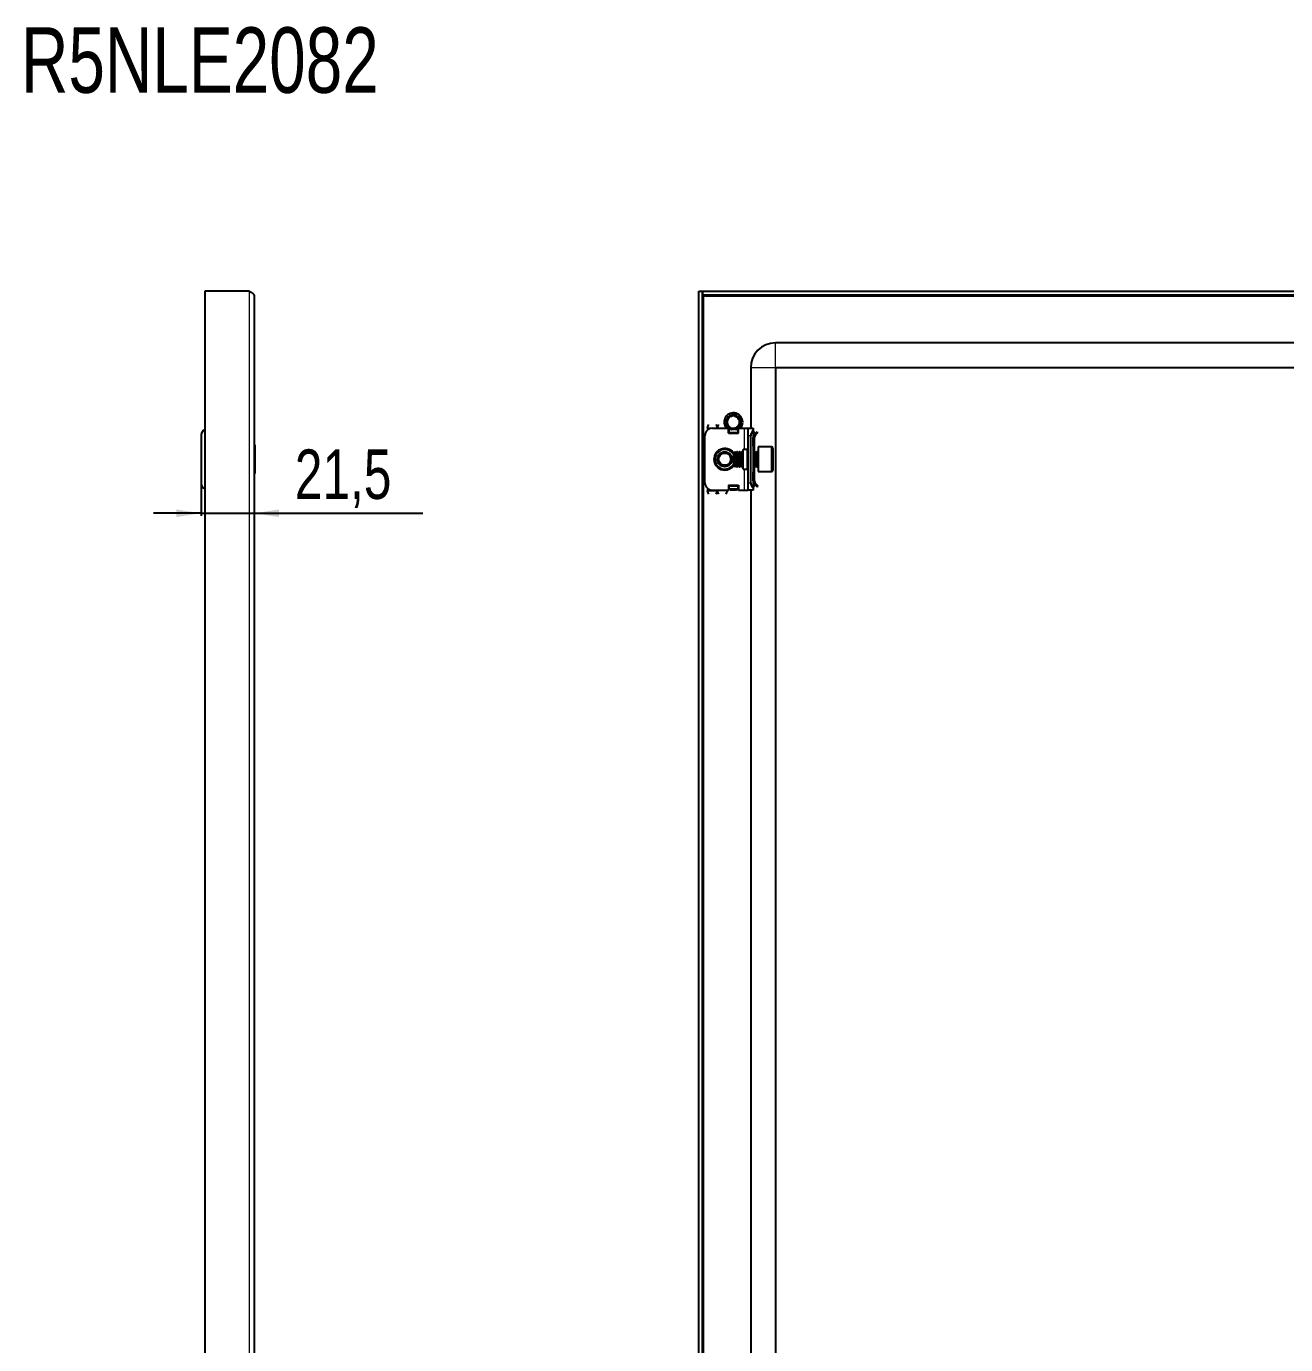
# Model space of a CAD drawing. Header units: millimetres. Extents: x -261 to 1716, y -869 to 1304.
# Drawn here: x 698 to 1207, y 771 to 1304 of the extents above; entities that cross this region are included whole.
import ezdxf

# ---------------------------------------------------------------- set-up
doc = ezdxf.new("R2010")
doc.units = ezdxf.units.MM
doc.layers.add('FORMAT', color=7, linetype='Continuous')
doc.styles.add('SLDTEXTSTYLE0', font='TXT', dxfattribs={"width": 0.75})
doc.dimstyles.new('SLDDIMSTYLE1', dxfattribs={"dimtxt": 20, "dimasz": 10, "dimexe": 0, "dimexo": 0.0625, "dimgap": 5, "dimtad": 2, "dimdec": 1, "dimrnd": 1e-09, "dimzin": 12, "dimdsep": 46, "dimtxsty": 'SLDTEXTSTYLE0', "dimsah": 1, "dimcen": 0.09, "dimadec": 0, "dimazin": 3, "dimtfac": 1, "dimtmove": 0, "dimatfit": 0, "dimfxl": 0, "dimfrac": 2, "dimtolj": 1, "dimtzin": 12, "dimarcsym": 0})

# ---------------------------------------------------------------- blocks, each defined once
blk = doc.blocks.new('_D_4')
at = {"layer": 'FORMAT'}
for p, q in [((768.38, 1119.41), (768.38, 1106.09)), ((768.38, 1107.09), (749.14, 1107.09)), ((768.38, 1107.09), (789.88, 1107.09)), ((789.88, 1107.09), (857.99, 1107.09))]:
    blk.add_line(p, q, dxfattribs=at)
for points in [[(768.38, 1107.09), (758.38, 1108.63), (758.38, 1105.55)], [(789.88, 1107.09), (799.88, 1105.55), (799.88, 1108.63)]]:
    blk.add_solid(points, dxfattribs=at)
at = {"layer": 'FORMAT', "insert": (806.27, 1132.87), "char_height": 20, "attachment_point": 1, "style": 'SLDTEXTSTYLE0'}
blk.add_mtext('21,5', dxfattribs=at)

msp = doc.modelspace()

# ---------------------------------------------------------------- linework, layer by layer
at = {"color": 7, "linetype": 'Continuous', "lineweight": 25}
for p, q in [((769.88, 1196.92), (769.88, -764.08)), ((787.78, 1196.92), (769.88, 1196.92)), ((789.88, 1194.82), (789.88, -761.98)), ((969.5, 1196.92), (971, 1196.92)), ((969.5, -764.08), (969.5, 1196.92)), ((971, -764.08), (971, 1196.92)), ((971.2, 1195.42), (971.2, 1196.92)), ((971.2, 1196.92), (1713.8, 1196.92)), ((971.2, 1195.42), (1713.8, 1195.42)), ((1684.5, 1175.92), (1000.5, 1175.92)), ((990.5, 1165.92), (990.5, 1141.42)), ((1000.5, 1165.92), (1000.5, -733.08)), ((1684.5, 1165.92), (1000.5, 1165.92)), ((981.42, 1146.09), (981.58, 1146.23)), ((981.88, 1146.45), (982.08, 1146.56)), ((982.05, 1146.55), (982.01, 1146.53)), ((982.05, 1146.48), (982.01, 1146.53)), ((982.05, 1146.55), (982.28, 1146.63)), ((982.23, 1146.64), (982.19, 1146.62)), ((982.42, 1146.73), (982.38, 1146.71)), ((982.42, 1146.73), (982.65, 1146.8)), ((982.62, 1146.79), (982.57, 1146.78)), ((982.81, 1146.84), (982.76, 1146.83)), ((983.7, 1146.92), (982.95, 1146.85)), ((985.19, 1146.4), (985.15, 1146.43)), ((985.36, 1146.28), (985.32, 1146.31)), ((985.52, 1146.14), (985.48, 1146.18)), ((985.66, 1146.01), (985.63, 1146.04)), ((985.66, 1146.01), (985.78, 1145.87)), ((985.77, 1145.88), (985.76, 1145.9)), ((973, 1141.67), (973, 1140.66)), ((975, 1141.42), (981.5, 1141.42)), ((980.5, 1144.02), (980.53, 1144.27)), ((980.5, 1143.81), (980.52, 1144.05)), ((980.5, 1144.02), (980.5, 1143.97)), ((980.5, 1143.81), (980.5, 1143.76)), ((980.51, 1144.22), (980.51, 1144.17)), ((980.51, 1143.61), (980.52, 1143.57)), ((980.54, 1144.43), (980.53, 1144.38)), ((980.54, 1143.42), (980.55, 1143.38)), ((980.58, 1144.63), (980.57, 1144.58)), ((980.58, 1144.63), (980.66, 1144.86)), ((980.58, 1143.24), (980.59, 1143.2)), ((980.63, 1144.82), (980.62, 1144.77)), ((980.63, 1143.06), (980.64, 1143.02)), ((980.68, 1142.89), (980.69, 1142.88)), ((981.27, 1141.91), (981.3, 1141.88)), ((981.41, 1141.77), (981.44, 1141.74)), ((981.5, 1139.42), (981.5, 1141.42)), ((981.7, 1140.63), (981.5, 1140.75)), ((981.72, 1141.51), (981.51, 1141.69)), ((981.56, 1141.64), (981.59, 1141.61)), ((981.7, 1139.42), (981.7, 1140.63)), ((981.72, 1141.51), (981.76, 1141.48)), ((981.75, 1141.05), (982.09, 1141.29)), ((982.25, 1141.05), (981.75, 1140.69)), ((981.75, 1140.69), (981.75, 1141.05)), ((981.75, 1139.78), (981.75, 1140.69)), ((981.89, 1141.39), (981.93, 1141.37)), ((982.07, 1141.29), (982.07, 1141.4)), ((982.07, 1141.29), (982.11, 1141.27)), ((982.25, 1141.05), (982.65, 1141.05)), ((982.42, 1141.12), (982.47, 1141.11)), ((982.6, 1141.06), (982.64, 1141.05)), ((982.78, 1141.01), (982.82, 1141)), ((983.95, 1140.96), (983.77, 1140.94)), ((984.1, 1140.98), (984.14, 1140.99)), ((984.34, 1141.05), (984.75, 1141.05)), ((985.25, 1140.69), (984.75, 1141.05)), ((985.04, 1141.35), (984.77, 1141.23)), ((984.84, 1141.33), (985.25, 1141.05)), ((985.25, 1141.05), (985.25, 1140.69)), ((985.5, 1140.75), (985.25, 1140.61)), ((985.25, 1140.69), (985.25, 1139.78)), ((985.5, 1139.42), (985.5, 1141.42)), ((985.5, 1141.42), (988, 1141.42)), ((985.77, 1141.96), (985.6, 1141.83)), ((985.79, 1144.79), (985.96, 1144.38)), ((986.27, 1142.81), (986.16, 1142.62)), ((986.28, 1142.8), (986.18, 1142.62)), ((986.33, 1142.94), (986.35, 1142.99)), ((986.39, 1143.12), (986.4, 1143.17)), ((986.49, 1143.73), (986.43, 1143.42)), ((986.44, 1143.32), (986.45, 1143.37)), ((986.47, 1143.52), (986.48, 1143.57)), ((986.49, 1143.73), (986.49, 1143.78)), ((986.5, 1143.92), (986.5, 1143.92)), ((988, 1141.42), (989.5, 1141.42)), ((989.5, 1141.42), (991.5, 1141.42)), ((989.5, 1138.42), (989.5, 1141.42)), ((991.5, 1141.42), (991.5, 1140.66)), ((991.5, 1140.66), (991.5, 1117.19)), ((768.38, 1138.42), (768.38, 1119.42)), ((972, 1119.42), (972, 1138.42)), ((981.5, 1139.42), (985.5, 1139.42)), ((981.75, 1139.42), (981.75, 1139.78)), ((985.25, 1139.78), (985.25, 1139.42)), ((989.5, 1119.42), (989.5, 1138.42)), ((990.5, 1119.42), (990.5, 1138.42)), ((991.5, 1140.34), (991.71, 1140.13)), ((992, 1137.67), (991.5, 1137.67)), ((991.5, 1134.17), (991.5, 1137.67)), ((992, 1139.42), (992, 1138.96)), ((992, 1134.17), (992, 1137.67)), ((992.08, 1139.09), (993.06, 1140.06)), ((992.44, 1138.73), (992.08, 1139.09)), ((992.44, 1138.73), (993.41, 1139.71)), ((993.06, 1140.06), (993.41, 1139.71)), ((790.13, 1134.71), (789.88, 1134.71)), ((790.13, 1134.71), (790.13, 1133.99)), ((790.13, 1133.99), (790.13, 1123.14)), ((984.05, 1131.92), (983.5, 1131.37)), ((983.5, 1131.37), (983.5, 1127.61)), ((984.11, 1131.92), (984.05, 1131.92)), ((984.05, 1131.92), (984.05, 1127.31)), ((984.5, 1131.37), (984.11, 1131.92)), ((984.11, 1131.92), (984.11, 1131.45)), ((984.11, 1131.45), (984.11, 1125.92)), ((984.89, 1131.92), (984.5, 1131.37)), ((984.5, 1131.37), (984.5, 1130.98)), ((984.5, 1130.98), (984.5, 1126.48)), ((985.11, 1131.92), (984.89, 1131.92)), ((984.89, 1131.92), (984.89, 1131.45)), ((984.89, 1131.45), (984.89, 1125.92)), ((985.5, 1131.37), (985.11, 1131.92)), ((985.11, 1131.92), (985.11, 1131.45)), ((985.11, 1131.45), (985.11, 1125.92)), ((985.89, 1131.92), (985.5, 1131.37)), ((985.5, 1131.37), (985.5, 1130.98)), ((985.5, 1130.98), (985.5, 1126.48)), ((986.11, 1131.92), (985.89, 1131.92)), ((985.89, 1131.92), (985.89, 1131.45)), ((985.89, 1131.45), (985.89, 1125.92)), ((986.5, 1131.37), (986.11, 1131.92)), ((986.11, 1131.92), (986.11, 1131.45)), ((986.11, 1131.45), (986.11, 1125.92)), ((986.89, 1131.92), (986.5, 1131.37)), ((986.5, 1131.37), (986.5, 1130.98)), ((986.5, 1130.98), (986.5, 1126.48)), ((987.11, 1131.92), (986.89, 1131.92)), ((986.89, 1131.92), (986.89, 1131.45)), ((986.89, 1131.45), (986.89, 1125.92)), ((987.5, 1131.37), (987.11, 1131.92)), ((987.11, 1131.92), (987.11, 1131.45)), ((987.11, 1131.45), (987.11, 1125.92)), ((989, 1132.92), (987.5, 1132.92)), ((987.5, 1124.92), (987.5, 1132.92)), ((992, 1134.17), (991.5, 1134.17)), ((991.89, 1131.92), (991.5, 1131.37)), ((992.11, 1131.92), (991.89, 1131.92)), ((991.89, 1131.92), (991.89, 1131.45)), ((991.89, 1131.45), (991.89, 1125.92)), ((992, 1131.92), (992, 1134.17)), ((992.5, 1131.37), (992.11, 1131.92)), ((992.11, 1131.92), (992.11, 1131.45)), ((992.11, 1131.45), (992.11, 1125.92)), ((992.89, 1131.92), (992.5, 1131.37)), ((992.5, 1131.37), (992.5, 1130.98)), ((992.5, 1130.98), (992.5, 1126.48)), ((993.25, 1131.92), (992.89, 1131.92)), ((992.89, 1131.92), (992.89, 1131.45)), ((992.89, 1131.45), (992.89, 1125.92)), ((998.9, 1133.92), (993.5, 1133.92)), ((993.5, 1133.92), (993.5, 1126.23)), ((999.5, 1133.32), (999.5, 1126.55)), ((983.5, 1127.61), (983.5, 1126.48)), ((983.5, 1126.48), (984.05, 1125.92)), ((984.05, 1127.31), (984.05, 1125.92)), ((984.05, 1125.92), (984.11, 1125.92)), ((984.11, 1125.92), (984.5, 1126.48)), ((984.5, 1126.48), (984.89, 1125.92)), ((984.89, 1125.92), (985.11, 1125.92)), ((985.11, 1125.92), (985.5, 1126.48)), ((985.5, 1126.48), (985.89, 1125.92)), ((985.89, 1125.92), (986.11, 1125.92)), ((986.11, 1125.92), (986.5, 1126.48)), ((986.5, 1126.48), (986.89, 1125.92)), ((986.89, 1125.92), (987.11, 1125.92)), ((987.11, 1125.92), (987.5, 1126.48)), ((987.5, 1124.92), (989, 1124.92)), ((991.5, 1126.48), (991.89, 1125.92)), ((991.89, 1125.92), (992.11, 1125.92)), ((992, 1123.67), (992, 1125.92)), ((992.11, 1125.92), (992.5, 1126.48)), ((992.5, 1126.48), (992.89, 1125.92)), ((992.89, 1125.92), (993.25, 1125.92)), ((993.5, 1126.23), (993.5, 1123.92)), ((999.5, 1126.55), (999.5, 1124.52)), ((789.88, 1123.14), (790.13, 1123.14)), ((989.5, 1116.42), (989.5, 1119.42)), ((991.5, 1123.67), (992, 1123.67)), ((991.5, 1120.17), (991.5, 1123.67)), ((992, 1120.17), (991.5, 1120.17)), ((992, 1120.17), (992, 1123.67)), ((992.44, 1119.11), (992.08, 1118.76)), ((992.44, 1119.11), (993.41, 1118.14)), ((993.5, 1123.92), (998.9, 1123.92)), ((973, 1117.19), (973, 1116.17)), ((975, 1116.42), (981.5, 1116.42)), ((981, 1116.42), (981, 1116.17)), ((981.5, 1118.42), (981.5, 1116.42)), ((981.5, 1118.42), (985.5, 1118.42)), ((981.5, 1116.54), (981.7, 1116.54)), ((981.7, 1116.54), (981.7, 1118.42)), ((981.75, 1118.07), (981.75, 1118.42)), ((981.75, 1117.16), (981.75, 1118.07)), ((981.75, 1117.16), (982.25, 1116.8)), ((981.75, 1116.8), (981.75, 1117.16)), ((982.25, 1116.45), (981.75, 1116.8)), ((984.75, 1116.8), (982.25, 1116.8)), ((982.25, 1116.8), (982.25, 1116.45)), ((984.75, 1116.45), (982.25, 1116.45)), ((984.75, 1116.8), (985.25, 1117.16)), ((984.75, 1116.45), (984.75, 1116.8)), ((985.25, 1116.8), (984.75, 1116.45)), ((985.25, 1118.42), (985.25, 1118.07)), ((985.25, 1118.07), (985.25, 1117.16)), ((985.25, 1117.16), (985.25, 1116.8)), ((985.5, 1118.42), (985.5, 1116.42)), ((985.5, 1116.42), (988, 1116.42)), ((988, 1116.42), (989.5, 1116.42)), ((991.5, 1116.42), (989.5, 1116.42)), ((990.5, 1116.42), (990.5, 541.42)), ((991.71, 1117.72), (991.5, 1117.51)), ((991.5, 1117.19), (991.5, 1116.42)), ((992, 1118.42), (992, 1118.82)), ((992.08, 1118.76), (993.06, 1117.78)), ((993.06, 1117.78), (993.41, 1118.14))]:
    msp.add_line(p, q, dxfattribs=at)
at = {"color": 8, "linetype": 'Continuous', "lineweight": 18}
for p, q in [((787.78, 1196.92), (787.78, -764.08)), ((971.6, -761.98), (971.6, 1194.82)), ((971.6, 1194.82), (1713.4, 1194.82)), ((1000.5, 1165.92), (1000.5, 1175.92)), ((1000.5, 1165.92), (990.5, 1165.92)), ((973, 1141.67), (977, 1141.67)), ((977, 1141.67), (980.5, 1141.67)), ((988, 1132.92), (988, 1141.42)), ((985.25, 1139.78), (981.75, 1139.78)), ((990.5, 1138.42), (989.5, 1138.42)), ((991.5, 1139.92), (991.71, 1140.13)), ((991.5, 1139.42), (992, 1139.42)), ((989, 1124.92), (989, 1132.92)), ((993.25, 1125.92), (993.25, 1131.92)), ((998.9, 1126.23), (998.9, 1133.92)), ((988, 1116.42), (988, 1124.92)), ((998.9, 1123.92), (998.9, 1126.23)), ((989.5, 1119.42), (990.5, 1119.42)), ((973, 1116.17), (977, 1116.17)), ((981, 1116.17), (977, 1116.17)), ((981.75, 1118.07), (985.25, 1118.07)), ((991.5, 1118.42), (992, 1118.42)), ((991.5, 1117.92), (991.71, 1117.72))]:
    msp.add_line(p, q, dxfattribs=at)
at = {"color": 7, "linetype": 'Continuous', "lineweight": 25}
for radius in [3, 2.76, 2.45]:
    msp.add_circle((980, 1128.92), radius, dxfattribs=at)
for centre, radius, start, end in [((1000.5, 1165.92), 10, 90, 180), ((983.5, 1143.92), 3.75, 0, 221.8103), ((983.5, 1143.92), 2.5, 108.5944, 168.5944), ((983.5, 1143.92), 2.5, 75.8881, 108.5944), ((983.5, 1143.92), 3, 59.9286, 86.2193), ((983.5, 1143.92), 3, 360, 40.7437), ((771.38, 1138.42), 3, 120, 180), ((975, 1138.42), 3, 90, 180), ((983.5, 1143.92), 2.5, 168.5944, 228.5944), ((983.5, 1143.92), 2.5, 228.5944, 288.5944), ((983.5, 1143.92), 2.5, 288.5944, 348.5944), ((983.5, 1143.92), 2.5, 348.5944, 10.5165), ((983.5, 1143.92), 3.75, 318.1897, 0), ((993.5, 1138.42), 3, 131.8103, 180), ((991, 1139.42), 1, 0, 45), ((980, 1128.92), 4, 90, 331.045), ((980, 1128.92), 4, 28.955, 90), ((989, 1133.42), 0.5, 270, 0), ((993.25, 1132.17), 0.25, 270, 0), ((998.9, 1133.32), 0.6, 0, 90), ((989, 1124.42), 0.5, 360, 90), ((993.25, 1125.67), 0.25, 360, 90), ((998.9, 1124.52), 0.6, 270, 360), ((771.38, 1119.42), 3, 180, 240), ((975, 1119.42), 3, 180, 270), ((993.5, 1119.42), 3, 180, 228.1897), ((991, 1118.42), 1, 315, 0)]:
    msp.add_arc(centre, radius, start, end, dxfattribs=at)
at = {"color": 8, "linetype": 'Continuous', "lineweight": 18}
for start, end in [(35.4622, 270), (270, 324.5378)]:
    msp.add_arc((980, 1128.92), 4.5, start, end, dxfattribs=at)
at = {"color": 7, "linetype": 'Continuous', "lineweight": 25}
for points, knots in [([(787.78, 1196.92), (788.06, 1196.75), (788.62, 1196.39), (789.32, 1195.85), (789.79, 1195.33), (789.85, 1194.99), (789.88, 1194.82)], [0, 0, 0, 0, 0.254757, 0.509649, 0.764542, 1, 1, 1, 1]), ([(971.2, 1195.81), (971.19, 1195.85), (971.05, 1196.22), (971.02, 1196.59), (971, 1196.92)], [0, 0, 0, 0, 0.09093, 1, 1, 1, 1]), ([(971.6, 1194.82), (971.51, 1195.01), (971.42, 1195.21), (971.35, 1195.41), (971.34, 1195.42)], [0, 0, 0, 0, 0.9083608, 1, 1, 1, 1]), ([(982.04, 1146.48), (981.96, 1146.43), (981.61, 1146.2), (981.12, 1145.69), (980.9, 1145.14), (980.8, 1144.89)], [0, 0, 0, 0, 0.128781, 0.613629, 1, 1, 1, 1]), ([(982.7, 1146.29), (982.69, 1146.29), (982.64, 1146.27), (982.56, 1146.26), (982.47, 1146.26), (982.37, 1146.28), (982.29, 1146.3), (982.21, 1146.34), (982.13, 1146.38), (982.07, 1146.43), (982.04, 1146.47), (982.04, 1146.48)], [0, 0, 0, 0, 0.0429601, 0.1733, 0.2742626, 0.4010814, 0.5277159, 0.6542588, 0.7807587, 0.9368521, 1, 1, 1, 1]), ([(982.05, 1146.55), (982.08, 1146.53), (982.14, 1146.49), (982.21, 1146.42), (982.25, 1146.36), (982.27, 1146.32), (982.27, 1146.31)], [0, 0, 0, 0, 0.3195142, 0.6084926, 0.891527, 1, 1, 1, 1]), ([(982.34, 1146.29), (982.34, 1146.29), (982.34, 1146.32), (982.33, 1146.39), (982.3, 1146.48), (982.25, 1146.56), (982.21, 1146.6), (982.19, 1146.62)], [0, 0, 0, 0, 0.00279, 0.269575, 0.536371, 0.765499, 1, 1, 1, 1]), ([(982.23, 1146.64), (982.26, 1146.62), (982.32, 1146.58), (982.38, 1146.5), (982.42, 1146.42), (982.45, 1146.34), (982.45, 1146.29), (982.45, 1146.27)], [0, 0, 0, 0, 0.234253, 0.442787, 0.646465, 0.841043, 1, 1, 1, 1]), ([(982.49, 1146.26), (982.49, 1146.29), (982.5, 1146.36), (982.49, 1146.45), (982.47, 1146.55), (982.43, 1146.63), (982.4, 1146.68), (982.38, 1146.71)], [0, 0, 0, 0, 0.181695, 0.396783, 0.61186, 0.803681, 1, 1, 1, 1]), ([(982.42, 1146.73), (982.45, 1146.7), (982.5, 1146.65), (982.55, 1146.57), (982.58, 1146.49), (982.6, 1146.4), (982.6, 1146.33), (982.59, 1146.29), (982.59, 1146.27)], [0, 0, 0, 0, 0.208724, 0.39105, 0.568219, 0.73683, 0.894853, 1, 1, 1, 1]), ([(982.61, 1146.27), (982.61, 1146.28), (982.63, 1146.32), (982.64, 1146.39), (982.65, 1146.49), (982.64, 1146.59), (982.62, 1146.69), (982.59, 1146.75), (982.57, 1146.78)], [0, 0, 0, 0, 0.043388, 0.23288, 0.422274, 0.611632, 0.803279, 1, 1, 1, 1]), ([(982.62, 1146.79), (982.64, 1146.76), (982.68, 1146.71), (982.72, 1146.62), (982.74, 1146.54), (982.74, 1146.46), (982.73, 1146.38), (982.71, 1146.33), (982.7, 1146.3), (982.69, 1146.29)], [0, 0, 0, 0, 0.198483, 0.367712, 0.531083, 0.685778, 0.830503, 0.965152, 1, 1, 1, 1]), ([(982.95, 1146.85), (982.96, 1146.83), (982.98, 1146.78), (983, 1146.71), (983, 1146.63), (982.98, 1146.55), (982.94, 1146.47), (982.88, 1146.39), (982.79, 1146.33), (982.73, 1146.3), (982.7, 1146.29)], [0, 0, 0, 0, 0.098631, 0.238541, 0.378532, 0.49895, 0.601027, 0.777401, 0.9101, 1, 1, 1, 1]), ([(982.72, 1146.31), (982.73, 1146.33), (982.76, 1146.38), (982.79, 1146.47), (982.81, 1146.57), (982.81, 1146.7), (982.78, 1146.78), (982.76, 1146.83)], [0, 0, 0, 0, 0.13286, 0.29106, 0.491007, 0.69089, 1, 1, 1, 1]), ([(982.81, 1146.84), (982.82, 1146.82), (982.85, 1146.77), (982.88, 1146.68), (982.88, 1146.6), (982.88, 1146.52), (982.85, 1146.43), (982.81, 1146.37), (982.78, 1146.33)], [0, 0, 0, 0, 0.16279, 0.324686, 0.479688, 0.626058, 0.76302, 1, 1, 1, 1]), ([(982.8, 1146.34), (982.81, 1146.35), (982.84, 1146.37), (982.87, 1146.43), (982.91, 1146.51), (982.94, 1146.6), (982.96, 1146.69), (982.96, 1146.78), (982.95, 1146.83), (982.95, 1146.85)], [0, 0, 0, 0, 0.036757, 0.196192, 0.355485, 0.51469, 0.719746, 0.882005, 1, 1, 1, 1]), ([(984.11, 1146.35), (984.39, 1146.3), (984.69, 1146.24), (984.95, 1146.11), (984.96, 1146.11)], [0, 0, 0, 0, 0.965671, 1, 1, 1, 1]), ([(984.11, 1146.35), (984.2, 1146.31), (984.34, 1146.25), (984.46, 1146.18), (984.51, 1146.16)], [0, 0, 0, 0, 0.681733, 1, 1, 1, 1]), ([(984.51, 1146.16), (984.58, 1146.12), (984.9, 1145.96), (985.41, 1145.55), (985.66, 1145.04), (985.79, 1144.79)], [0, 0, 0, 0, 0.130652, 0.560007, 1, 1, 1, 1]), ([(984.96, 1146.11), (984.96, 1146.13), (984.95, 1146.17), (984.94, 1146.25), (984.94, 1146.34), (984.96, 1146.43), (984.99, 1146.49), (985, 1146.52)], [0, 0, 0, 0, 0.113604, 0.31095, 0.508229, 0.75166, 1, 1, 1, 1]), ([(985.02, 1146.51), (985.02, 1146.47), (985.02, 1146.4), (984.99, 1146.31), (984.96, 1146.25), (984.95, 1146.22), (984.95, 1146.22)], [0, 0, 0, 0, 0.3571393, 0.6809788, 0.9981828, 1, 1, 1, 1]), ([(984.96, 1146.14), (984.98, 1146.15), (985.03, 1146.19), (985.08, 1146.26), (985.13, 1146.34), (985.14, 1146.4), (985.15, 1146.43)], [0, 0, 0, 0, 0.228254, 0.510351, 0.752319, 1, 1, 1, 1]), ([(985.57, 1145.71), (985.55, 1145.7), (985.51, 1145.69), (985.42, 1145.68), (985.32, 1145.7), (985.23, 1145.74), (985.15, 1145.79), (985.07, 1145.87), (985, 1145.99), (984.97, 1146.07), (984.96, 1146.11)], [0, 0, 0, 0, 0.073646, 0.169563, 0.351373, 0.438893, 0.519676, 0.682906, 0.8512, 1, 1, 1, 1]), ([(985.19, 1146.4), (985.19, 1146.36), (985.18, 1146.29), (985.15, 1146.2), (985.1, 1146.12), (985.05, 1146.06), (985.01, 1146.03), (984.99, 1146.02)], [0, 0, 0, 0, 0.240212, 0.454711, 0.664287, 0.864517, 1, 1, 1, 1]), ([(985.01, 1145.99), (985.03, 1146), (985.09, 1146.02), (985.17, 1146.08), (985.23, 1146.15), (985.29, 1146.22), (985.31, 1146.28), (985.32, 1146.31)], [0, 0, 0, 0, 0.172104, 0.391099, 0.610089, 0.802801, 1, 1, 1, 1]), ([(985.36, 1146.28), (985.35, 1146.24), (985.34, 1146.17), (985.29, 1146.09), (985.24, 1146.02), (985.18, 1145.96), (985.12, 1145.92), (985.07, 1145.91), (985.05, 1145.91)], [0, 0, 0, 0, 0.209239, 0.392702, 0.571062, 0.740844, 0.899958, 1, 1, 1, 1]), ([(985.07, 1145.88), (985.08, 1145.88), (985.12, 1145.89), (985.2, 1145.92), (985.29, 1145.96), (985.36, 1146.02), (985.43, 1146.09), (985.46, 1146.15), (985.48, 1146.18)], [0, 0, 0, 0, 0.0505, 0.241124, 0.431653, 0.622154, 0.808692, 1, 1, 1, 1]), ([(985.52, 1146.14), (985.5, 1146.11), (985.48, 1146.05), (985.43, 1145.97), (985.37, 1145.91), (985.3, 1145.86), (985.22, 1145.83), (985.17, 1145.82), (985.13, 1145.82), (985.13, 1145.82)], [0, 0, 0, 0, 0.1980351, 0.3676626, 0.5314947, 0.6866636, 0.8318184, 0.9819171, 1, 1, 1, 1]), ([(985.14, 1145.8), (985.15, 1145.8), (985.18, 1145.8), (985.25, 1145.81), (985.34, 1145.83), (985.42, 1145.86), (985.49, 1145.91), (985.57, 1145.96), (985.61, 1146.01), (985.63, 1146.04)], [0, 0, 0, 0, 0.018281, 0.175639, 0.332896, 0.490097, 0.647274, 0.821632, 1, 1, 1, 1]), ([(985.66, 1146.01), (985.64, 1145.98), (985.62, 1145.93), (985.56, 1145.86), (985.49, 1145.81), (985.42, 1145.77), (985.34, 1145.76), (985.27, 1145.75), (985.22, 1145.76), (985.19, 1145.76)], [0, 0, 0, 0, 0.159446, 0.318034, 0.469983, 0.61348, 0.747649, 0.872856, 1, 1, 1, 1]), ([(985.21, 1145.75), (985.24, 1145.75), (985.3, 1145.73), (985.38, 1145.73), (985.46, 1145.74), (985.54, 1145.77), (985.65, 1145.81), (985.72, 1145.87), (985.76, 1145.9)], [0, 0, 0, 0, 0.149407, 0.278563, 0.407661, 0.536722, 0.727045, 1, 1, 1, 1]), ([(985.77, 1145.88), (985.76, 1145.86), (985.72, 1145.81), (985.66, 1145.75), (985.6, 1145.72), (985.57, 1145.71), (985.57, 1145.71)], [0, 0, 0, 0, 0.315056, 0.630194, 0.945514, 1, 1, 1, 1]), ([(985.57, 1145.71), (985.59, 1145.68), (985.84, 1145.46), (986.18, 1145), (986.43, 1144.39), (986.48, 1144.04), (986.5, 1143.92)], [0, 0, 0, 0, 0.050685, 0.485619, 0.826643, 1, 1, 1, 1]), ([(973, 1141.67), (973.09, 1141.92), (973.28, 1142.41), (973.48, 1142.8), (973.57, 1143)], [0, 0, 0, 0, 0.502065, 1, 1, 1, 1]), ([(976.43, 1142.99), (976.51, 1142.83), (976.68, 1142.48), (976.87, 1141.99), (976.98, 1141.71), (977, 1141.67)], [0, 0, 0, 0, 0.415483, 0.917152, 1, 1, 1, 1]), ([(977, 1141.67), (977.09, 1141.92), (977.28, 1142.41), (977.48, 1142.8), (977.57, 1143)], [0, 0, 0, 0, 0.502065, 1, 1, 1, 1]), ([(980.5, 1144.02), (980.53, 1144.03), (980.59, 1144.07), (980.69, 1144.09), (980.78, 1144.09), (980.83, 1144.08), (980.85, 1144.08)], [0, 0, 0, 0, 0.2937792, 0.5589816, 0.8184942, 1, 1, 1, 1]), ([(980.72, 1143.99), (980.71, 1143.99), (980.66, 1144), (980.58, 1143.99), (980.53, 1143.98), (980.5, 1143.97)], [0, 0, 0, 0, 0.236131, 0.613435, 1, 1, 1, 1]), ([(981.27, 1141.91), (981.15, 1142.06), (980.87, 1142.41), (980.58, 1143.07), (980.53, 1143.58), (980.5, 1143.84)], [0, 0, 0, 0, 0.274163, 0.639603, 1, 1, 1, 1]), ([(980.51, 1144.22), (980.55, 1144.24), (980.61, 1144.26), (980.71, 1144.27), (980.8, 1144.27), (980.88, 1144.25), (980.94, 1144.23), (980.96, 1144.21), (980.96, 1144.21)], [0, 0, 0, 0, 0.227908, 0.430276, 0.627707, 0.816134, 0.99284, 1, 1, 1, 1]), ([(980.89, 1144.12), (980.89, 1144.13), (980.85, 1144.15), (980.78, 1144.17), (980.69, 1144.19), (980.6, 1144.19), (980.54, 1144.18), (980.51, 1144.17)], [0, 0, 0, 0, 0.050156, 0.304513, 0.55888, 0.776903, 1, 1, 1, 1]), ([(980.61, 1143.18), (980.59, 1143.22), (980.53, 1143.37), (980.52, 1143.53), (980.51, 1143.65)], [0, 0, 0, 0, 0.2829098, 1, 1, 1, 1]), ([(980.98, 1144.24), (980.95, 1144.26), (980.9, 1144.3), (980.81, 1144.35), (980.72, 1144.38), (980.62, 1144.39), (980.56, 1144.38), (980.53, 1144.38)], [0, 0, 0, 0, 0.19243, 0.403622, 0.614801, 0.805152, 1, 1, 1, 1]), ([(980.54, 1144.43), (980.58, 1144.44), (980.64, 1144.46), (980.74, 1144.46), (980.83, 1144.44), (980.9, 1144.41), (980.97, 1144.37), (981, 1144.34), (981.02, 1144.32)], [0, 0, 0, 0, 0.205811, 0.38496, 0.558827, 0.724121, 0.878934, 1, 1, 1, 1]), ([(981, 1144.37), (980.98, 1144.4), (980.94, 1144.44), (980.86, 1144.5), (980.77, 1144.55), (980.67, 1144.58), (980.61, 1144.58), (980.57, 1144.58)], [0, 0, 0, 0, 0.183111, 0.381533, 0.579913, 0.787111, 1, 1, 1, 1]), ([(980.58, 1144.63), (980.62, 1144.63), (980.68, 1144.64), (980.78, 1144.63), (980.86, 1144.6), (980.93, 1144.56), (980.99, 1144.51), (981.02, 1144.47), (981.03, 1144.45)], [0, 0, 0, 0, 0.207037, 0.38272, 0.55212, 0.712365, 0.86221, 1, 1, 1, 1]), ([(980.62, 1144.75), (980.63, 1144.78), (980.65, 1144.89), (980.7, 1144.99), (980.74, 1145.07)], [0, 0, 0, 0, 0.2181682, 1, 1, 1, 1]), ([(981.04, 1144.46), (981.03, 1144.48), (981.01, 1144.53), (980.95, 1144.59), (980.88, 1144.66), (980.8, 1144.72), (980.71, 1144.75), (980.65, 1144.77), (980.62, 1144.77)], [0, 0, 0, 0, 0.112687, 0.266978, 0.464332, 0.661607, 0.829157, 1, 1, 1, 1]), ([(980.81, 1142.63), (980.79, 1142.65), (980.7, 1142.79), (980.65, 1142.95), (980.62, 1143.08)], [0, 0, 0, 0, 0.192577, 1, 1, 1, 1]), ([(980.63, 1144.82), (980.66, 1144.81), (980.72, 1144.81), (980.81, 1144.79), (980.88, 1144.75), (980.94, 1144.7), (981, 1144.65), (981.03, 1144.59), (981.05, 1144.55), (981.05, 1144.53)], [0, 0, 0, 0, 0.164802, 0.328662, 0.485343, 0.633184, 0.771489, 0.900657, 1, 1, 1, 1]), ([(981.05, 1144.42), (981.04, 1144.39), (981.02, 1144.31), (980.97, 1144.21), (980.9, 1144.12), (980.83, 1144.06), (980.76, 1144.01), (980.71, 1143.98), (980.67, 1143.97), (980.66, 1143.96)], [0, 0, 0, 0, 0.1251657, 0.3367685, 0.4886747, 0.6403706, 0.7919615, 0.9435026, 1, 1, 1, 1]), ([(980.66, 1143.96), (980.67, 1143.89), (980.68, 1143.5), (980.86, 1142.83), (981.23, 1142.35), (981.4, 1142.13)], [0, 0, 0, 0, 0.108003, 0.585763, 1, 1, 1, 1]), ([(980.8, 1144.89), (980.8, 1144.89), (980.83, 1144.88), (980.88, 1144.85), (980.95, 1144.81), (980.99, 1144.75), (981.03, 1144.68), (981.06, 1144.58), (981.06, 1144.48), (981.05, 1144.43), (981.05, 1144.42)], [0, 0, 0, 0, 0.022761, 0.192243, 0.346896, 0.477535, 0.588677, 0.783334, 0.968624, 1, 1, 1, 1]), ([(981.07, 1144.49), (981.06, 1144.52), (981.05, 1144.59), (981.01, 1144.67), (980.96, 1144.75), (980.9, 1144.81), (980.85, 1144.86), (980.81, 1144.88), (980.8, 1144.89)], [0, 0, 0, 0, 0.182737, 0.363423, 0.543947, 0.724373, 0.904747, 1, 1, 1, 1]), ([(981.19, 1142.04), (981.15, 1142.08), (981.01, 1142.22), (980.92, 1142.39), (980.85, 1142.51)], [0, 0, 0, 0, 0.288707, 1, 1, 1, 1]), ([(981.27, 1141.91), (981.29, 1141.94), (981.32, 1141.99), (981.39, 1142.04), (981.46, 1142.09), (981.53, 1142.12), (981.6, 1142.13), (981.67, 1142.13), (981.7, 1142.12), (981.72, 1142.12)], [0, 0, 0, 0, 0.169226, 0.337427, 0.497935, 0.649179, 0.790582, 0.922688, 1, 1, 1, 1]), ([(981.76, 1142.08), (981.76, 1142.08), (981.69, 1142.08), (981.59, 1142.06), (981.48, 1142.02), (981.39, 1141.96), (981.33, 1141.91), (981.3, 1141.88)], [0, 0, 0, 0, 0.046579, 0.362688, 0.551736, 0.740753, 1, 1, 1, 1]), ([(981.4, 1142.13), (981.4, 1142.13), (981.43, 1142.14), (981.48, 1142.16), (981.57, 1142.17), (981.67, 1142.15), (981.77, 1142.11), (981.82, 1142.07), (981.85, 1142.05)], [0, 0, 0, 0, 0.045866, 0.230744, 0.387461, 0.658246, 0.861978, 1, 1, 1, 1]), ([(981.76, 1142.11), (981.73, 1142.12), (981.67, 1142.15), (981.58, 1142.15), (981.48, 1142.15), (981.43, 1142.14), (981.4, 1142.13)], [0, 0, 0, 0, 0.251795, 0.502165, 0.752314, 1, 1, 1, 1]), ([(981.41, 1141.77), (981.42, 1141.81), (981.45, 1141.87), (981.51, 1141.94), (981.57, 1141.99), (981.65, 1142.03), (981.71, 1142.06), (981.76, 1142.06), (981.78, 1142.06)], [0, 0, 0, 0, 0.211659, 0.390361, 0.562352, 0.724819, 0.876696, 1, 1, 1, 1]), ([(981.89, 1142.01), (981.88, 1142.01), (981.83, 1142), (981.76, 1141.98), (981.66, 1141.95), (981.58, 1141.89), (981.5, 1141.83), (981.46, 1141.77), (981.44, 1141.74)], [0, 0, 0, 0, 0.05388, 0.236051, 0.418115, 0.600136, 0.797238, 1, 1, 1, 1]), ([(981.56, 1141.64), (981.57, 1141.67), (981.59, 1141.74), (981.64, 1141.82), (981.69, 1141.89), (981.76, 1141.94), (981.83, 1141.98), (981.88, 1141.98), (981.9, 1141.99)], [0, 0, 0, 0, 0.2034846, 0.3799708, 0.5510085, 0.7134265, 0.8654989, 1, 1, 1, 1]), ([(981.96, 1141.92), (981.95, 1141.92), (981.92, 1141.91), (981.86, 1141.88), (981.77, 1141.83), (981.7, 1141.76), (981.64, 1141.69), (981.61, 1141.63), (981.59, 1141.61)], [0, 0, 0, 0, 0.002693, 0.20821, 0.413641, 0.619057, 0.807274, 1, 1, 1, 1]), ([(981.72, 1141.51), (981.72, 1141.54), (981.74, 1141.61), (981.78, 1141.7), (981.83, 1141.78), (981.89, 1141.84), (981.93, 1141.88), (981.97, 1141.89), (981.97, 1141.89)], [0, 0, 0, 0, 0.222831, 0.420099, 0.612409, 0.79585, 0.967895, 1, 1, 1, 1]), ([(982.01, 1141.79), (982, 1141.79), (981.96, 1141.77), (981.9, 1141.71), (981.84, 1141.64), (981.79, 1141.56), (981.77, 1141.51), (981.76, 1141.48)], [0, 0, 0, 0, 0.084965, 0.329338, 0.573716, 0.784411, 1, 1, 1, 1]), ([(981.85, 1142.05), (981.85, 1142.04), (981.89, 1142.01), (981.94, 1141.94), (981.99, 1141.86), (982.02, 1141.78), (982.05, 1141.69), (982.05, 1141.63), (982.05, 1141.6)], [0, 0, 0, 0, 0.066273, 0.267344, 0.4230955, 0.6187345, 0.8140891, 1, 1, 1, 1]), ([(981.89, 1141.39), (981.89, 1141.43), (981.9, 1141.5), (981.93, 1141.59), (981.97, 1141.67), (982.01, 1141.72), (982.03, 1141.74), (982.03, 1141.74)], [0, 0, 0, 0, 0.275174, 0.522846, 0.765225, 0.99702, 1, 1, 1, 1]), ([(982.05, 1141.6), (982.03, 1141.58), (981.99, 1141.53), (981.95, 1141.45), (981.94, 1141.39), (981.93, 1141.37)], [0, 0, 0, 0, 0.351509, 0.671861, 1, 1, 1, 1]), ([(982.05, 1141.6), (982.11, 1141.57), (982.44, 1141.39), (983.11, 1141.21), (983.73, 1141.25), (984.03, 1141.32), (984.03, 1141.32)], [0, 0, 0, 0, 0.102158, 0.551599, 0.99962, 1, 1, 1, 1]), ([(982.13, 1141.58), (982.13, 1141.57), (982.13, 1141.54), (982.12, 1141.48), (982.1, 1141.39), (982.07, 1141.33), (982.05, 1141.3)], [0, 0, 0, 0, 0.058255, 0.305509, 0.64716, 1, 1, 1, 1]), ([(984.1, 1140.98), (984.07, 1140.98), (983.75, 1140.92), (983.11, 1140.91), (982.45, 1141.09), (982.11, 1141.26), (982.05, 1141.3)], [0, 0, 0, 0, 0.044285, 0.46488, 0.894202, 1, 1, 1, 1]), ([(982.98, 1140.99), (982.94, 1140.99), (982.79, 1140.99), (982.66, 1141.04), (982.56, 1141.07)], [0, 0, 0, 0, 0.3173854, 1, 1, 1, 1]), ([(983.66, 1140.95), (983.6, 1140.94), (983.43, 1140.91), (983.26, 1140.93), (983.16, 1140.94)], [0, 0, 0, 0, 0.399625, 1, 1, 1, 1]), ([(984.03, 1141.32), (984.04, 1141.34), (984.06, 1141.39), (984.12, 1141.46), (984.21, 1141.52), (984.27, 1141.55), (984.3, 1141.55)], [0, 0, 0, 0, 0.153621, 0.528305, 0.811762, 1, 1, 1, 1]), ([(984.17, 1141.49), (984.15, 1141.47), (984.1, 1141.43), (984.06, 1141.37), (984.04, 1141.33), (984.03, 1141.32)], [0, 0, 0, 0, 0.4133204, 0.8335068, 1, 1, 1, 1]), ([(984.1, 1140.98), (984.09, 1141.01), (984.06, 1141.06), (984.05, 1141.15), (984.04, 1141.23), (984.06, 1141.31), (984.09, 1141.4), (984.14, 1141.45), (984.17, 1141.49)], [0, 0, 0, 0, 0.162579, 0.32416, 0.478216, 0.623372, 0.759205, 1, 1, 1, 1]), ([(984.21, 1141.49), (984.21, 1141.49), (984.17, 1141.44), (984.14, 1141.36), (984.12, 1141.24), (984.11, 1141.16), (984.12, 1141.07), (984.13, 1141.02), (984.14, 1140.99)], [0, 0, 0, 0, 0.001313, 0.309582, 0.493731, 0.677835, 0.837663, 1, 1, 1, 1]), ([(984.28, 1141.03), (984.26, 1141.06), (984.23, 1141.11), (984.2, 1141.2), (984.18, 1141.29), (984.19, 1141.37), (984.21, 1141.44), (984.23, 1141.5), (984.25, 1141.53), (984.26, 1141.54)], [0, 0, 0, 0, 0.195461, 0.359649, 0.517607, 0.666788, 0.806268, 0.936243, 1, 1, 1, 1]), ([(984.32, 1141.54), (984.31, 1141.52), (984.29, 1141.46), (984.27, 1141.38), (984.27, 1141.29), (984.28, 1141.17), (984.31, 1141.09), (984.33, 1141.04)], [0, 0, 0, 0, 0.147065, 0.321231, 0.495346, 0.669443, 1, 1, 1, 1]), ([(984.28, 1141.03), (984.29, 1141.03), (984.31, 1141.03), (984.32, 1141.04), (984.33, 1141.04)], [0, 0, 0, 0, 0.4789775, 1, 1, 1, 1]), ([(984.3, 1141.55), (984.31, 1141.56), (984.36, 1141.57), (984.44, 1141.59), (984.53, 1141.59), (984.6, 1141.58), (984.65, 1141.56), (984.66, 1141.56)], [0, 0, 0, 0, 0.099011, 0.388276, 0.61301, 0.895384, 1, 1, 1, 1]), ([(984.48, 1141.09), (984.45, 1141.11), (984.41, 1141.16), (984.36, 1141.25), (984.33, 1141.33), (984.33, 1141.42), (984.33, 1141.49), (984.34, 1141.53), (984.35, 1141.54)], [0, 0, 0, 0, 0.213002, 0.396975, 0.575181, 0.744364, 0.902779, 1, 1, 1, 1]), ([(984.45, 1141.58), (984.45, 1141.58), (984.43, 1141.54), (984.42, 1141.47), (984.42, 1141.37), (984.44, 1141.27), (984.47, 1141.18), (984.5, 1141.13), (984.52, 1141.1)], [0, 0, 0, 0, 0.019058, 0.219488, 0.419831, 0.620151, 0.807785, 1, 1, 1, 1]), ([(984.67, 1141.16), (984.64, 1141.18), (984.59, 1141.23), (984.53, 1141.31), (984.49, 1141.39), (984.47, 1141.47), (984.47, 1141.54), (984.47, 1141.57), (984.48, 1141.58)], [0, 0, 0, 0, 0.218347, 0.41099, 0.598711, 0.777744, 0.945667, 1, 1, 1, 1]), ([(984.67, 1141.16), (984.65, 1141.15), (984.59, 1141.13), (984.52, 1141.11), (984.47, 1141.11)], [0, 0, 0, 0, 0.301025, 1, 1, 1, 1]), ([(984.48, 1141.09), (984.48, 1141.09), (984.5, 1141.1), (984.51, 1141.1), (984.52, 1141.1)], [0, 0, 0, 0, 0.4765794, 1, 1, 1, 1]), ([(984.58, 1141.58), (984.58, 1141.56), (984.57, 1141.51), (984.59, 1141.42), (984.61, 1141.33), (984.66, 1141.25), (984.69, 1141.2), (984.71, 1141.18)], [0, 0, 0, 0, 0.114393, 0.350182, 0.585971, 0.790611, 1, 1, 1, 1]), ([(984.86, 1141.25), (984.83, 1141.27), (984.77, 1141.31), (984.7, 1141.38), (984.66, 1141.46), (984.63, 1141.53), (984.63, 1141.56), (984.62, 1141.57)], [0, 0, 0, 0, 0.260762, 0.494805, 0.723794, 0.94279, 1, 1, 1, 1]), ([(984.66, 1141.56), (984.72, 1141.6), (985.04, 1141.79), (985.54, 1142.25), (985.84, 1142.84), (985.93, 1143.18), (985.95, 1143.23)], [0, 0, 0, 0, 0.104785, 0.513079, 0.918136, 1, 1, 1, 1]), ([(984.67, 1141.16), (984.68, 1141.16), (984.69, 1141.17), (984.71, 1141.18), (984.71, 1141.18)], [0, 0, 0, 0, 0.4764859, 1, 1, 1, 1]), ([(984.68, 1141.61), (984.69, 1141.61), (984.73, 1141.6), (984.8, 1141.57), (984.87, 1141.52), (984.96, 1141.44), (985, 1141.38), (985.02, 1141.34)], [0, 0, 0, 0, 0.084477, 0.253367, 0.470159, 0.686909, 1, 1, 1, 1]), ([(984.74, 1141.55), (984.75, 1141.53), (984.76, 1141.48), (984.79, 1141.41), (984.84, 1141.33), (984.88, 1141.29), (984.9, 1141.27)], [0, 0, 0, 0, 0.154183, 0.462567, 0.728091, 1, 1, 1, 1]), ([(985.04, 1141.35), (985, 1141.37), (984.94, 1141.4), (984.87, 1141.47), (984.84, 1141.52), (984.82, 1141.55)], [0, 0, 0, 0, 0.362858, 0.693435, 1, 1, 1, 1]), ([(984.86, 1141.25), (984.86, 1141.25), (984.88, 1141.26), (984.89, 1141.27), (984.9, 1141.27)], [0, 0, 0, 0, 0.477867, 1, 1, 1, 1]), ([(986.33, 1142.94), (986.13, 1142.52), (985.81, 1141.87), (985.22, 1141.48), (985.02, 1141.34)], [0, 0, 0, 0, 0.657042, 1, 1, 1, 1]), ([(985.2, 1141.46), (985.19, 1141.45), (985.14, 1141.41), (985.09, 1141.39), (985.04, 1141.37)], [0, 0, 0, 0, 0.230751, 1, 1, 1, 1]), ([(985.04, 1141.35), (985.04, 1141.35), (985.06, 1141.36), (985.07, 1141.37), (985.08, 1141.37)], [0, 0, 0, 0, 0.480194, 1, 1, 1, 1]), ([(985.2, 1141.46), (985.21, 1141.46), (985.22, 1141.47), (985.24, 1141.48), (985.24, 1141.48)], [0, 0, 0, 0, 0.482687, 1, 1, 1, 1]), ([(986.13, 1142.54), (986.1, 1142.47), (985.96, 1142.12), (985.65, 1141.8), (985.37, 1141.58), (985.33, 1141.55)], [0, 0, 0, 0, 0.17549, 0.867074, 1, 1, 1, 1]), ([(985.36, 1141.57), (985.37, 1141.58), (985.38, 1141.59), (985.39, 1141.6), (985.4, 1141.6)], [0, 0, 0, 0, 0.484546, 1, 1, 1, 1]), ([(986.05, 1142.4), (986.03, 1142.35), (985.93, 1142.05), (985.68, 1141.84), (985.48, 1141.67)], [0, 0, 0, 0, 0.1718651, 1, 1, 1, 1]), ([(985.51, 1141.69), (985.51, 1141.7), (985.52, 1141.71), (985.53, 1141.72), (985.54, 1141.73)], [0, 0, 0, 0, 0.485158, 1, 1, 1, 1]), ([(985.64, 1141.82), (985.65, 1141.83), (985.66, 1141.84), (985.67, 1141.85), (985.67, 1141.86)], [0, 0, 0, 0, 0.4842322, 1, 1, 1, 1]), ([(985.77, 1141.96), (985.77, 1141.96), (985.79, 1141.98), (985.8, 1142), (985.81, 1142.01)], [0, 0, 0, 0, 0.296796, 1, 1, 1, 1]), ([(985.95, 1143.23), (985.94, 1143.27), (985.93, 1143.33), (985.94, 1143.4), (985.95, 1143.43)], [0, 0, 0, 0, 0.544473, 1, 1, 1, 1]), ([(986.39, 1143.12), (986.36, 1143.12), (986.3, 1143.12), (986.21, 1143.14), (986.13, 1143.17), (986.07, 1143.21), (986.01, 1143.26), (985.97, 1143.32), (985.95, 1143.35), (985.94, 1143.37)], [0, 0, 0, 0, 0.165667, 0.330522, 0.488809, 0.638525, 0.778629, 0.909213, 1, 1, 1, 1]), ([(986.33, 1142.94), (986.31, 1142.95), (986.25, 1142.96), (986.17, 1142.99), (986.1, 1143.03), (986.04, 1143.08), (986, 1143.14), (985.96, 1143.2), (985.94, 1143.26), (985.94, 1143.29), (985.94, 1143.3)], [0, 0, 0, 0, 0.154027, 0.307095, 0.452862, 0.590123, 0.718565, 0.838856, 0.95247, 1, 1, 1, 1]), ([(985.95, 1143.43), (985.95, 1143.44), (985.96, 1143.48), (985.98, 1143.54), (986, 1143.58), (986.01, 1143.59)], [0, 0, 0, 0, 0.157682, 0.80304, 1, 1, 1, 1]), ([(986.01, 1143.59), (986.01, 1143.7), (986.03, 1143.96), (985.98, 1144.23), (985.96, 1144.38)], [0, 0, 0, 0, 0.4085207, 1, 1, 1, 1]), ([(986.44, 1143.32), (986.4, 1143.31), (986.34, 1143.3), (986.24, 1143.31), (986.16, 1143.33), (986.08, 1143.36), (986.02, 1143.4), (985.99, 1143.44), (985.97, 1143.45)], [0, 0, 0, 0, 0.208898, 0.388587, 0.562428, 0.727295, 0.881578, 1, 1, 1, 1]), ([(985.97, 1143.43), (985.99, 1143.41), (986.02, 1143.36), (986.08, 1143.3), (986.15, 1143.25), (986.23, 1143.21), (986.31, 1143.18), (986.37, 1143.17), (986.4, 1143.17)], [0, 0, 0, 0, 0.137266, 0.30795, 0.478578, 0.649185, 0.822833, 1, 1, 1, 1]), ([(985.97, 1143.29), (985.98, 1143.27), (986, 1143.23), (986.05, 1143.17), (986.12, 1143.1), (986.2, 1143.04), (986.27, 1143.01), (986.32, 1142.99), (986.35, 1142.99)], [0, 0, 0, 0, 0.076151, 0.276704, 0.47712, 0.677473, 0.837574, 1, 1, 1, 1]), ([(985.98, 1143.58), (985.99, 1143.56), (986.01, 1143.53), (986.08, 1143.47), (986.16, 1143.42), (986.26, 1143.39), (986.35, 1143.36), (986.41, 1143.37), (986.45, 1143.37)], [0, 0, 0, 0, 0.069872, 0.258455, 0.446951, 0.635422, 0.81547, 1, 1, 1, 1]), ([(986.47, 1143.52), (986.44, 1143.51), (986.37, 1143.49), (986.28, 1143.48), (986.19, 1143.49), (986.1, 1143.52), (986.04, 1143.55), (986.01, 1143.57), (986, 1143.58)], [0, 0, 0, 0, 0.214065, 0.402363, 0.585629, 0.760234, 0.923894, 1, 1, 1, 1]), ([(986.01, 1143.64), (986.01, 1143.65), (986.03, 1143.68), (986.07, 1143.73), (986.13, 1143.79), (986.19, 1143.84), (986.27, 1143.88), (986.35, 1143.91), (986.43, 1143.92), (986.48, 1143.92), (986.5, 1143.92)], [0, 0, 0, 0, 0.060221, 0.18113, 0.301988, 0.42281, 0.589437, 0.75603, 0.87711, 1, 1, 1, 1]), ([(986.03, 1143.68), (986.06, 1143.66), (986.11, 1143.63), (986.2, 1143.59), (986.3, 1143.56), (986.39, 1143.56), (986.45, 1143.57), (986.48, 1143.57)], [0, 0, 0, 0, 0.189173, 0.404697, 0.62022, 0.807935, 1, 1, 1, 1]), ([(986.49, 1143.73), (986.46, 1143.71), (986.4, 1143.68), (986.3, 1143.67), (986.21, 1143.67), (986.13, 1143.68), (986.08, 1143.7), (986.06, 1143.71)], [0, 0, 0, 0, 0.235039, 0.445532, 0.651268, 0.847853, 1, 1, 1, 1]), ([(986.26, 1142.81), (986.25, 1142.75), (986.21, 1142.63), (986.15, 1142.52), (986.11, 1142.46)], [0, 0, 0, 0, 0.462482, 1, 1, 1, 1]), ([(986.14, 1143.8), (986.17, 1143.79), (986.23, 1143.76), (986.32, 1143.75), (986.41, 1143.75), (986.47, 1143.77), (986.49, 1143.78)], [0, 0, 0, 0, 0.237597, 0.516729, 0.755527, 1, 1, 1, 1]), ([(986.5, 1143.93), (986.47, 1143.92), (986.41, 1143.88), (986.31, 1143.86), (986.25, 1143.85), (986.23, 1143.85)], [0, 0, 0, 0, 0.371226, 0.708872, 1, 1, 1, 1]), ([(986.44, 1143.32), (986.43, 1143.27), (986.41, 1143.19), (986.38, 1143.11), (986.37, 1143.09)], [0, 0, 0, 0, 0.657988, 1, 1, 1, 1]), ([(986.5, 1143.93), (986.5, 1143.88), (986.5, 1143.8), (986.49, 1143.73), (986.48, 1143.7)], [0, 0, 0, 0, 0.659859, 1, 1, 1, 1]), ([(992.08, 1139.09), (991.93, 1138.9), (991.63, 1138.52), (991.5, 1137.99), (991.5, 1137.71), (991.5, 1137.67)], [0, 0, 0, 0, 0.461863, 0.923726, 1, 1, 1, 1]), ([(992.44, 1138.73), (992.32, 1138.59), (992.14, 1138.36), (992.02, 1137.98), (992, 1137.78), (992, 1137.67)], [0, 0, 0, 0, 0.485042, 0.738404, 1, 1, 1, 1]), ([(991.5, 1120.17), (991.52, 1119.93), (991.58, 1119.45), (991.86, 1118.99), (992.06, 1118.79), (992.08, 1118.76)], [0, 0, 0, 0, 0.461863, 0.923726, 1, 1, 1, 1]), ([(992, 1120.17), (992.02, 1119.98), (992.05, 1119.69), (992.24, 1119.34), (992.37, 1119.19), (992.44, 1119.11)], [0, 0, 0, 0, 0.485042, 0.738404, 1, 1, 1, 1]), ([(973.57, 1114.86), (973.49, 1115.02), (973.32, 1115.37), (973.13, 1115.85), (973.01, 1116.13), (973, 1116.17)], [0, 0, 0, 0, 0.415483, 0.917152, 1, 1, 1, 1]), ([(977, 1116.17), (976.9, 1115.93), (976.71, 1115.44), (976.52, 1115.05), (976.43, 1114.85)], [0, 0, 0, 0, 0.502065, 1, 1, 1, 1]), ([(977.57, 1114.86), (977.49, 1115.02), (977.32, 1115.37), (977.13, 1115.85), (977.01, 1116.13), (977, 1116.17)], [0, 0, 0, 0, 0.415483, 0.917152, 1, 1, 1, 1]), ([(981, 1116.17), (980.9, 1115.93), (980.71, 1115.44), (980.52, 1115.05), (980.43, 1114.85)], [0, 0, 0, 0, 0.502065, 1, 1, 1, 1])]:
    msp.add_open_spline(points, degree=3, knots=knots, dxfattribs=at)
msp.add_open_spline([(971.2, 1195.42), (971.23, 1195.41), (971.3, 1195.4), (971.4, 1195.26), (971.5, 1195.06), (971.57, 1194.9), (971.6, 1194.82)], degree=3, dxfattribs=at)

# ---------------------------------------------------------------- texts
at = {"layer": 'FORMAT', "insert": (695.63, 1303.5), "char_height": 26.458, "attachment_point": 1, "style": 'SLDTEXTSTYLE0'}
msp.add_mtext('R5NLE2082', dxfattribs=at)

# ---------------------------------------------------------------- dimensions: what is measured, and where the dimension line sits
at = {"layer": 'FORMAT'}
dim = msp.add_linear_dim(base=(789.88, 1107.09), p1=(768.38, 1119.42), p2=(789.88, 1194.82), dimstyle='SLDDIMSTYLE1', dxfattribs=at)
dim.commit()
dim.dimension.update_dxf_attribs({"geometry": '_D_4', "text_midpoint": (832.13, 1107.09), "dimtype": 160})

doc.saveas('drawing.dxf')
